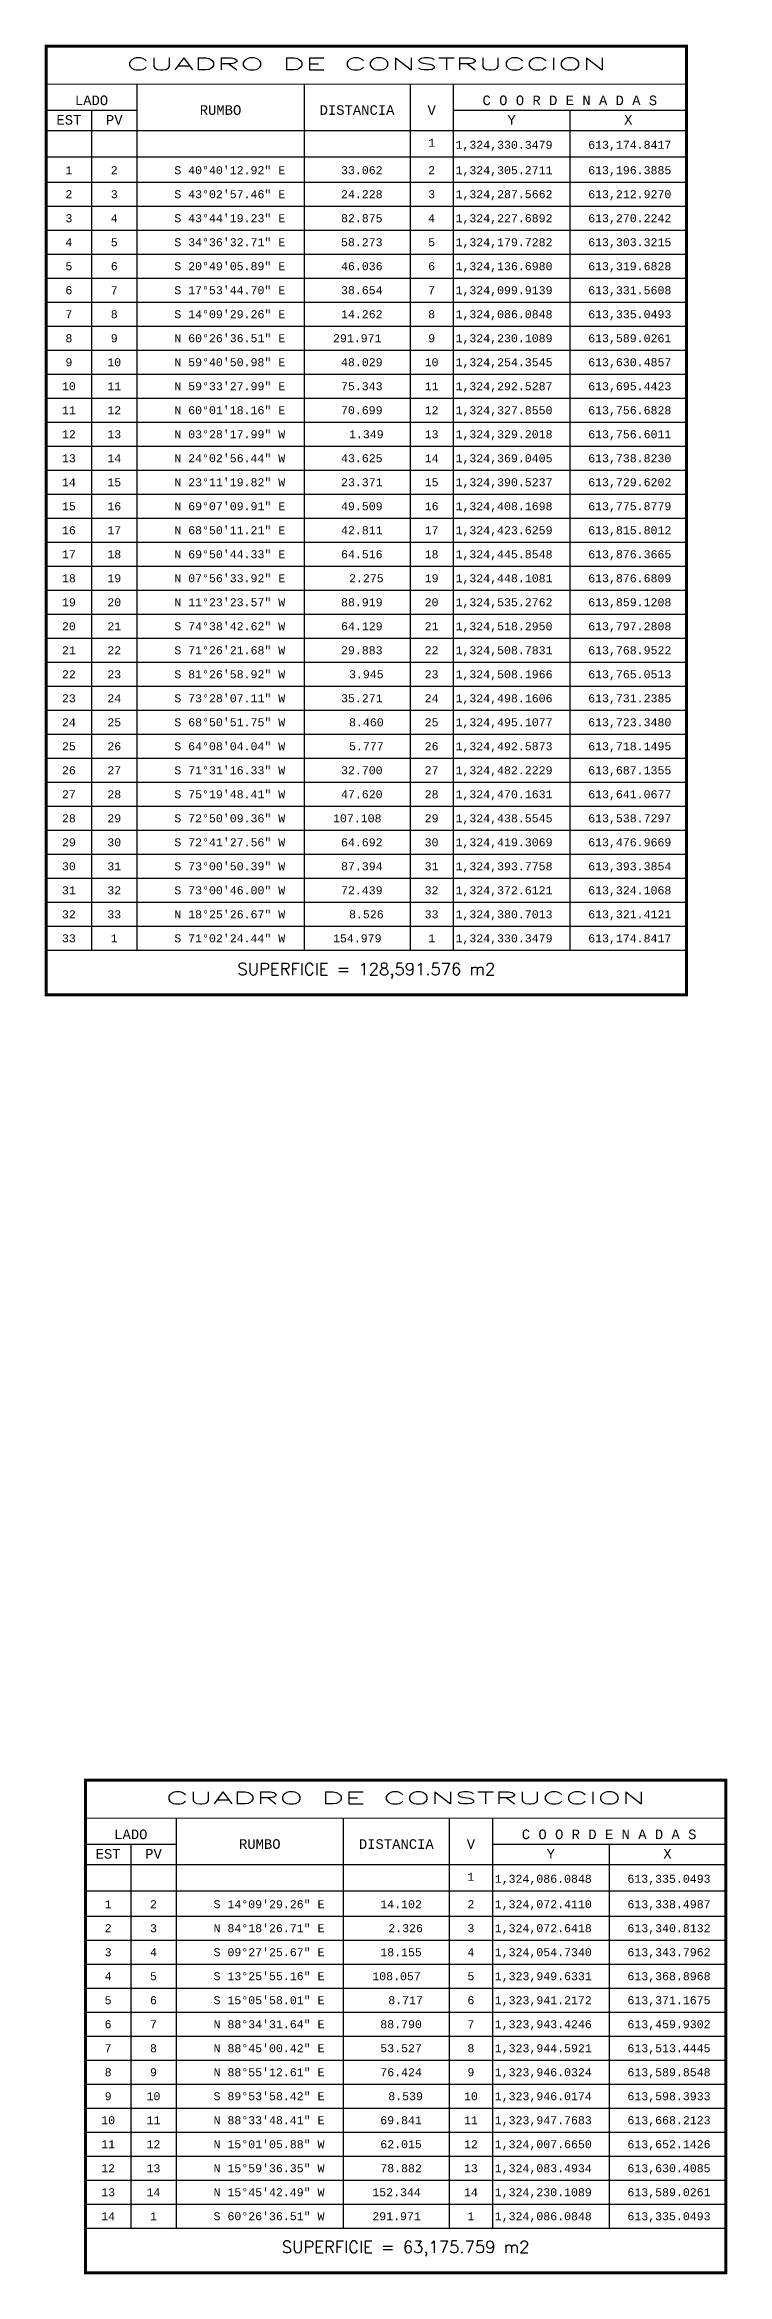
# Model space of a CAD drawing. Header units: millimetres. Extents: x 612064 to 614574, y 1323800 to 1324670.
# Drawn here: x 614361 to 614574, y 1323800 to 1324496 of the extents above; entities that cross this region are included whole.
import ezdxf
from ezdxf.enums import TextEntityAlignment as Align

# ---------------------------------------------------------------- set-up
doc = ezdxf.new("R2010")
doc.units = ezdxf.units.MM
for name, color, linetype in [('CVL_CUADCON', 1, 'CONTINUOUS'), ('CVL_CUADCON_LIN', 8, 'CONTINUOUS'), ('CVL_CUADCON_TIT', 1, 'CONTINUOUS'), ('CVL_CUADCON_TX', 2, 'CONTINUOUS')]:
    doc.layers.add(name, color=color, linetype=linetype)
doc.styles.add('HUECA1', font='hueca1.shx')
doc.styles.add('MONOTXT4', font='monotxt4.shx')

msp = doc.modelspace()

# ---------------------------------------------------------------- linework, layer by layer
at = {"layer": 'CVL_CUADCON', "color": 1, "linetype": 'Continuous', "const_width": 1, "flags": 128}
for points in [[(614361.29, 1324495.85), (614561.22, 1324495.85), (614561.22, 1324199.43), (614361.29, 1324199.43)], [(614373.55, 1323954.05), (614573.48, 1323954.05), (614573.48, 1323800.13), (614373.55, 1323800.13)]]:
    msp.add_lwpolyline(points, close=True, dxfattribs=at)
at = {"layer": 'CVL_CUADCON', "color": 1, "linetype": 'Continuous', "const_width": 0.375, "flags": 128}
for points in [[(614361.29, 1324483.97), (614561.22, 1324483.97)], [(614361.29, 1324469.43), (614561.22, 1324469.43)], [(614361.29, 1324213.35), (614561.22, 1324213.35)], [(614373.55, 1323942.17), (614573.48, 1323942.17)], [(614373.55, 1323927.63), (614573.48, 1323927.63)], [(614373.55, 1323814.05), (614573.48, 1323814.05)]]:
    msp.add_lwpolyline(points, dxfattribs=at)
at = {"layer": 'CVL_CUADCON_LIN', "color": 8, "linetype": 'Continuous'}
for p, q in [((614389.61, 1324483.97), (614389.61, 1324213.35)), ((614441.79, 1324483.97), (614441.79, 1324213.35)), ((614474.9, 1324483.97), (614474.9, 1324213.35)), ((614488.36, 1324483.97), (614488.36, 1324213.35)), ((614361.29, 1324475.9), (614389.61, 1324475.9)), ((614375.44, 1324475.9), (614375.44, 1324213.35)), ((614488.36, 1324475.9), (614561.22, 1324475.9)), ((614524.79, 1324475.9), (614524.79, 1324213.35)), ((614361.29, 1324461.29), (614561.22, 1324461.29)), ((614361.29, 1324453.35), (614561.22, 1324453.35)), ((614361.29, 1324445.85), (614561.22, 1324445.85)), ((614361.29, 1324438.35), (614561.22, 1324438.35)), ((614361.29, 1324430.85), (614561.22, 1324430.85)), ((614361.29, 1324423.35), (614561.22, 1324423.35)), ((614361.29, 1324415.85), (614561.22, 1324415.85)), ((614361.29, 1324408.35), (614561.22, 1324408.35)), ((614361.29, 1324400.85), (614561.22, 1324400.85)), ((614361.29, 1324393.35), (614561.22, 1324393.35)), ((614361.29, 1324385.85), (614561.22, 1324385.85)), ((614361.29, 1324378.35), (614561.22, 1324378.35)), ((614361.29, 1324370.85), (614561.22, 1324370.85)), ((614361.29, 1324363.35), (614561.22, 1324363.35)), ((614361.29, 1324355.85), (614561.22, 1324355.85)), ((614361.29, 1324348.35), (614561.22, 1324348.35)), ((614361.29, 1324340.85), (614561.22, 1324340.85)), ((614361.29, 1324333.35), (614561.22, 1324333.35)), ((614361.29, 1324325.85), (614561.22, 1324325.85)), ((614361.29, 1324318.35), (614561.22, 1324318.35)), ((614361.29, 1324310.85), (614561.22, 1324310.85)), ((614361.29, 1324303.35), (614561.22, 1324303.35)), ((614361.29, 1324295.85), (614561.22, 1324295.85)), ((614361.29, 1324288.35), (614561.22, 1324288.35)), ((614361.29, 1324280.85), (614561.22, 1324280.85)), ((614361.29, 1324273.35), (614561.22, 1324273.35)), ((614361.29, 1324265.85), (614561.22, 1324265.85)), ((614361.29, 1324258.35), (614561.22, 1324258.35)), ((614361.29, 1324250.85), (614561.22, 1324250.85)), ((614361.29, 1324243.35), (614561.22, 1324243.35)), ((614361.29, 1324235.85), (614561.22, 1324235.85)), ((614361.29, 1324228.35), (614561.22, 1324228.35)), ((614361.29, 1324220.85), (614561.22, 1324220.85)), ((614361.29, 1324213.35), (614561.22, 1324213.35)), ((614401.87, 1323942.17), (614401.87, 1323814.05)), ((614454.05, 1323942.17), (614454.05, 1323814.05)), ((614487.15, 1323942.17), (614487.15, 1323814.05)), ((614500.62, 1323942.17), (614500.62, 1323814.05)), ((614373.55, 1323934.1), (614401.87, 1323934.1)), ((614387.7, 1323934.1), (614387.7, 1323814.05)), ((614500.62, 1323934.1), (614573.48, 1323934.1)), ((614537.05, 1323934.1), (614537.05, 1323814.05)), ((614373.55, 1323919.49), (614573.48, 1323919.49)), ((614373.55, 1323911.55), (614573.48, 1323911.55)), ((614373.55, 1323904.05), (614573.48, 1323904.05)), ((614373.55, 1323896.55), (614573.48, 1323896.55)), ((614373.55, 1323889.05), (614573.48, 1323889.05)), ((614373.55, 1323881.55), (614573.48, 1323881.55)), ((614373.55, 1323874.05), (614573.48, 1323874.05)), ((614373.55, 1323866.55), (614573.48, 1323866.55)), ((614373.55, 1323859.05), (614573.48, 1323859.05)), ((614373.55, 1323851.55), (614573.48, 1323851.55)), ((614373.55, 1323844.05), (614573.48, 1323844.05)), ((614373.55, 1323836.55), (614573.48, 1323836.55)), ((614373.55, 1323829.05), (614573.48, 1323829.05)), ((614373.55, 1323821.55), (614573.48, 1323821.55)), ((614373.55, 1323814.05), (614573.48, 1323814.05))]:
    msp.add_line(p, q, dxfattribs=at)

# ---------------------------------------------------------------- texts
at = {"layer": 'CVL_CUADCON_TIT', "color": 1, "style": 'HUECA1', "width": 1.758658}
for p, p2 in [((614386.29, 1324488.42), (614536.22, 1324488.42)), ((614398.55, 1323946.62), (614548.48, 1323946.62))]:
    msp.add_text('CUADRO DE CONSTRUCCION', height=3.75, dxfattribs=at).set_placement(p, p2, align=Align.FIT)
at = {"layer": 'CVL_CUADCON_TIT', "color": 1, "style": 'MONOTXT4'}
for s, p in [('LADO', (614375.44, 1324477.43)), ('C O O R D E N A D A S', (614524.79, 1324477.43)), ('EST', (614368.37, 1324471.34)), ('PV', (614382.54, 1324471.34)), ('Y', (614506.59, 1324471.34)), ('X', (614543.02, 1324471.34)), ('LADO', (614387.7, 1323935.63)), ('C O O R D E N A D A S', (614537.05, 1323935.63)), ('EST', (614380.62, 1323929.54)), ('PV', (614394.8, 1323929.54)), ('Y', (614518.85, 1323929.54)), ('X', (614555.27, 1323929.54))]:
    msp.add_text(s, height=3, dxfattribs=at).set_placement(p, align=Align.CENTER)
at = {"layer": 'CVL_CUADCON_TIT', "color": 1}
for s, height, style, p in [('RUMBO', 3, 'MONOTXT4', (614415.72, 1324475.9)), ('DISTANCIA', 3, 'MONOTXT4', (614458.34, 1324475.9)), ('V', 3, 'MONOTXT4', (614481.64, 1324475.9)), ('SUPERFICIE = 128,591.576 m2', 3.75, 'HUECA1', (614461.26, 1324206.93)), ('RUMBO', 3, 'MONOTXT4', (614427.97, 1323934.1)), ('DISTANCIA', 3, 'MONOTXT4', (614470.6, 1323934.1)), ('V', 3, 'MONOTXT4', (614493.9, 1323934.1)), ('SUPERFICIE = 63,175.759 m2', 3.75, 'HUECA1', (614473.51, 1323807.63))]:
    msp.add_text(s, height=height, dxfattribs=dict(at, style=style)).set_placement(p, align=Align.MIDDLE)
at = {"layer": 'CVL_CUADCON_TX', "color": 2, "style": 'MONOTXT4'}
for s, p in [('1', (614481.63, 1324464.42)), ('1', (614368.37, 1324455.85)), ('2', (614382.53, 1324455.85)), ('2', (614481.63, 1324455.85)), ('2', (614368.37, 1324448.35)), ('3', (614382.53, 1324448.35)), ('3', (614481.63, 1324448.35)), ('3', (614368.37, 1324440.85)), ('4', (614382.53, 1324440.85)), ('4', (614481.63, 1324440.85)), ('4', (614368.37, 1324433.35)), ('5', (614382.53, 1324433.35)), ('5', (614481.63, 1324433.35)), ('5', (614368.37, 1324425.85)), ('6', (614382.53, 1324425.85)), ('6', (614481.63, 1324425.85)), ('6', (614368.37, 1324418.35)), ('7', (614382.53, 1324418.35)), ('7', (614481.63, 1324418.35)), ('7', (614368.37, 1324410.85)), ('8', (614382.53, 1324410.85)), ('8', (614481.63, 1324410.85)), ('8', (614368.37, 1324403.35)), ('9', (614382.53, 1324403.35)), ('9', (614481.63, 1324403.35)), ('9', (614368.37, 1324395.85)), ('10', (614382.53, 1324395.85)), ('10', (614481.63, 1324395.85)), ('10', (614368.37, 1324388.35)), ('11', (614382.53, 1324388.35)), ('11', (614481.63, 1324388.35)), ('11', (614368.37, 1324380.85)), ('12', (614382.53, 1324380.85)), ('12', (614481.63, 1324380.85)), ('12', (614368.37, 1324373.35)), ('13', (614382.53, 1324373.35)), ('13', (614481.63, 1324373.35)), ('13', (614368.37, 1324365.85)), ('14', (614382.53, 1324365.85)), ('14', (614481.63, 1324365.85)), ('14', (614368.37, 1324358.35)), ('15', (614382.53, 1324358.35)), ('15', (614481.63, 1324358.35)), ('15', (614368.37, 1324350.85)), ('16', (614382.53, 1324350.85)), ('16', (614481.63, 1324350.85)), ('16', (614368.37, 1324343.35)), ('17', (614382.53, 1324343.35)), ('17', (614481.63, 1324343.35)), ('17', (614368.37, 1324335.85)), ('18', (614382.53, 1324335.85)), ('18', (614481.63, 1324335.85)), ('18', (614368.37, 1324328.35)), ('19', (614382.53, 1324328.35)), ('19', (614481.63, 1324328.35)), ('19', (614368.37, 1324320.85)), ('20', (614382.53, 1324320.85)), ('20', (614481.63, 1324320.85)), ('20', (614368.37, 1324313.35)), ('21', (614382.53, 1324313.35)), ('21', (614481.63, 1324313.35)), ('21', (614368.37, 1324305.85)), ('22', (614382.53, 1324305.85)), ('22', (614481.63, 1324305.85)), ('22', (614368.37, 1324298.35)), ('23', (614382.53, 1324298.35)), ('23', (614481.63, 1324298.35)), ('23', (614368.37, 1324290.85)), ('24', (614382.53, 1324290.85)), ('24', (614481.63, 1324290.85)), ('24', (614368.37, 1324283.35)), ('25', (614382.53, 1324283.35)), ('25', (614481.63, 1324283.35)), ('25', (614368.37, 1324275.85)), ('26', (614382.53, 1324275.85)), ('26', (614481.63, 1324275.85)), ('26', (614368.37, 1324268.35)), ('27', (614382.53, 1324268.35)), ('27', (614481.63, 1324268.35)), ('27', (614368.37, 1324260.85)), ('28', (614382.53, 1324260.85)), ('28', (614481.63, 1324260.85)), ('28', (614368.37, 1324253.35)), ('29', (614382.53, 1324253.35)), ('29', (614481.63, 1324253.35)), ('29', (614368.37, 1324245.85)), ('30', (614382.53, 1324245.85)), ('30', (614481.63, 1324245.85)), ('30', (614368.37, 1324238.35)), ('31', (614382.53, 1324238.35)), ('31', (614481.63, 1324238.35)), ('31', (614368.37, 1324230.85)), ('32', (614382.53, 1324230.85)), ('32', (614481.63, 1324230.85)), ('32', (614368.37, 1324223.35)), ('33', (614382.53, 1324223.35)), ('33', (614481.63, 1324223.35)), ('33', (614368.37, 1324215.85)), ('1', (614382.53, 1324215.85)), ('1', (614481.63, 1324215.85)), ('1', (614493.89, 1323922.62)), ('1', (614380.62, 1323914.05)), ('2', (614394.78, 1323914.05)), ('2', (614493.89, 1323914.05)), ('2', (614380.62, 1323906.55)), ('3', (614394.78, 1323906.55)), ('3', (614493.89, 1323906.55)), ('3', (614380.62, 1323899.05)), ('4', (614394.78, 1323899.05)), ('4', (614493.89, 1323899.05)), ('4', (614380.62, 1323891.55)), ('5', (614394.78, 1323891.55)), ('5', (614493.89, 1323891.55)), ('5', (614380.62, 1323884.05)), ('6', (614394.78, 1323884.05)), ('6', (614493.89, 1323884.05)), ('6', (614380.62, 1323876.55)), ('7', (614394.78, 1323876.55)), ('7', (614493.89, 1323876.55)), ('7', (614380.62, 1323869.05)), ('8', (614394.78, 1323869.05)), ('8', (614493.89, 1323869.05)), ('8', (614380.62, 1323861.55)), ('9', (614394.78, 1323861.55)), ('9', (614493.89, 1323861.55)), ('9', (614380.62, 1323854.05)), ('10', (614394.78, 1323854.05)), ('10', (614493.89, 1323854.05)), ('10', (614380.62, 1323846.55)), ('11', (614394.78, 1323846.55)), ('11', (614493.89, 1323846.55)), ('11', (614380.62, 1323839.05)), ('12', (614394.78, 1323839.05)), ('12', (614493.89, 1323839.05)), ('12', (614380.62, 1323831.55)), ('13', (614394.78, 1323831.55)), ('13', (614493.89, 1323831.55)), ('13', (614380.62, 1323824.05)), ('14', (614394.78, 1323824.05)), ('14', (614493.89, 1323824.05)), ('14', (614380.62, 1323816.55)), ('1', (614394.78, 1323816.55)), ('1', (614493.89, 1323816.55))]:
    msp.add_text(s, height=2.5, dxfattribs=at).set_placement(p, align=Align.CENTER)
for s, p in [('1,324,330.3479', (614489.09, 1324463.79)), ('613,174.8417', (614530.52, 1324463.79)), ('S 40%%d40\'12.92" E', (614401.29, 1324455.85)), ('33.062', (614453.34, 1324455.85)), ('1,324,305.2711', (614489.09, 1324455.85)), ('613,196.3885', (614530.52, 1324455.85)), ('S 43%%d02\'57.46" E', (614401.29, 1324448.35)), ('24.228', (614453.34, 1324448.35)), ('1,324,287.5662', (614489.09, 1324448.35)), ('613,212.9270', (614530.52, 1324448.35)), ('S 43%%d44\'19.23" E', (614401.29, 1324440.85)), ('82.875', (614453.34, 1324440.85)), ('1,324,227.6892', (614489.09, 1324440.85)), ('613,270.2242', (614530.52, 1324440.85)), ('S 34%%d36\'32.71" E', (614401.29, 1324433.35)), ('58.273', (614453.34, 1324433.35)), ('1,324,179.7282', (614489.09, 1324433.35)), ('613,303.3215', (614530.52, 1324433.35)), ('S 20%%d49\'05.89" E', (614401.29, 1324425.85)), ('46.036', (614453.34, 1324425.85)), ('1,324,136.6980', (614489.09, 1324425.85)), ('613,319.6828', (614530.52, 1324425.85)), ('S 17%%d53\'44.70" E', (614401.29, 1324418.35)), ('38.654', (614453.34, 1324418.35)), ('1,324,099.9139', (614489.09, 1324418.35)), ('613,331.5608', (614530.52, 1324418.35)), ('S 14%%d09\'29.26" E', (614401.29, 1324410.85)), ('14.262', (614453.34, 1324410.85)), ('1,324,086.0848', (614489.09, 1324410.85)), ('613,335.0493', (614530.52, 1324410.85)), ('N 60%%d26\'36.51" E', (614401.29, 1324403.35)), ('291.971', (614450.84, 1324403.35)), ('1,324,230.1089', (614489.09, 1324403.35)), ('613,589.0261', (614530.52, 1324403.35)), ('N 59%%d40\'50.98" E', (614401.29, 1324395.85)), ('48.029', (614453.34, 1324395.85)), ('1,324,254.3545', (614489.09, 1324395.85)), ('613,630.4857', (614530.52, 1324395.85)), ('N 59%%d33\'27.99" E', (614401.29, 1324388.35)), ('75.343', (614453.34, 1324388.35)), ('1,324,292.5287', (614489.09, 1324388.35)), ('613,695.4423', (614530.52, 1324388.35)), ('N 60%%d01\'18.16" E', (614401.29, 1324380.85)), ('70.699', (614453.34, 1324380.85)), ('1,324,327.8550', (614489.09, 1324380.85)), ('613,756.6828', (614530.52, 1324380.85)), ('N 03%%d28\'17.99" W', (614401.29, 1324373.35)), ('1.349', (614455.84, 1324373.35)), ('1,324,329.2018', (614489.09, 1324373.35)), ('613,756.6011', (614530.52, 1324373.35)), ('N 24%%d02\'56.44" W', (614401.29, 1324365.85)), ('43.625', (614453.34, 1324365.85)), ('1,324,369.0405', (614489.09, 1324365.85)), ('613,738.8230', (614530.52, 1324365.85)), ('N 23%%d11\'19.82" W', (614401.29, 1324358.35)), ('23.371', (614453.34, 1324358.35)), ('1,324,390.5237', (614489.09, 1324358.35)), ('613,729.6202', (614530.52, 1324358.35)), ('N 69%%d07\'09.91" E', (614401.29, 1324350.85)), ('49.509', (614453.34, 1324350.85)), ('1,324,408.1698', (614489.09, 1324350.85)), ('613,775.8779', (614530.52, 1324350.85)), ('N 68%%d50\'11.21" E', (614401.29, 1324343.35)), ('42.811', (614453.34, 1324343.35)), ('1,324,423.6259', (614489.09, 1324343.35)), ('613,815.8012', (614530.52, 1324343.35)), ('N 69%%d50\'44.33" E', (614401.29, 1324335.85)), ('64.516', (614453.34, 1324335.85)), ('1,324,445.8548', (614489.09, 1324335.85)), ('613,876.3665', (614530.52, 1324335.85)), ('N 07%%d56\'33.92" E', (614401.29, 1324328.35)), ('2.275', (614455.84, 1324328.35)), ('1,324,448.1081', (614489.09, 1324328.35)), ('613,876.6809', (614530.52, 1324328.35)), ('N 11%%d23\'23.57" W', (614401.29, 1324320.85)), ('88.919', (614453.34, 1324320.85)), ('1,324,535.2762', (614489.09, 1324320.85)), ('613,859.1208', (614530.52, 1324320.85)), ('S 74%%d38\'42.62" W', (614401.29, 1324313.35)), ('64.129', (614453.34, 1324313.35)), ('1,324,518.2950', (614489.09, 1324313.35)), ('613,797.2808', (614530.52, 1324313.35)), ('S 71%%d26\'21.68" W', (614401.29, 1324305.85)), ('29.883', (614453.34, 1324305.85)), ('1,324,508.7831', (614489.09, 1324305.85)), ('613,768.9522', (614530.52, 1324305.85)), ('S 81%%d26\'58.92" W', (614401.29, 1324298.35)), ('3.945', (614455.84, 1324298.35)), ('1,324,508.1966', (614489.09, 1324298.35)), ('613,765.0513', (614530.52, 1324298.35)), ('S 73%%d28\'07.11" W', (614401.29, 1324290.85)), ('35.271', (614453.34, 1324290.85)), ('1,324,498.1606', (614489.09, 1324290.85)), ('613,731.2385', (614530.52, 1324290.85)), ('S 68%%d50\'51.75" W', (614401.29, 1324283.35)), ('8.460', (614455.84, 1324283.35)), ('1,324,495.1077', (614489.09, 1324283.35)), ('613,723.3480', (614530.52, 1324283.35)), ('S 64%%d08\'04.04" W', (614401.29, 1324275.85)), ('5.777', (614455.84, 1324275.85)), ('1,324,492.5873', (614489.09, 1324275.85)), ('613,718.1495', (614530.52, 1324275.85)), ('S 71%%d31\'16.33" W', (614401.29, 1324268.35)), ('32.700', (614453.34, 1324268.35)), ('1,324,482.2229', (614489.09, 1324268.35)), ('613,687.1355', (614530.52, 1324268.35)), ('S 75%%d19\'48.41" W', (614401.29, 1324260.85)), ('47.620', (614453.34, 1324260.85)), ('1,324,470.1631', (614489.09, 1324260.85)), ('613,641.0677', (614530.52, 1324260.85)), ('S 72%%d50\'09.36" W', (614401.29, 1324253.35)), ('107.108', (614450.84, 1324253.35)), ('1,324,438.5545', (614489.09, 1324253.35)), ('613,538.7297', (614530.52, 1324253.35)), ('S 72%%d41\'27.56" W', (614401.29, 1324245.85)), ('64.692', (614453.34, 1324245.85)), ('1,324,419.3069', (614489.09, 1324245.85)), ('613,476.9669', (614530.52, 1324245.85)), ('S 73%%d00\'50.39" W', (614401.29, 1324238.35)), ('87.394', (614453.34, 1324238.35)), ('1,324,393.7758', (614489.09, 1324238.35)), ('613,393.3854', (614530.52, 1324238.35)), ('S 73%%d00\'46.00" W', (614401.29, 1324230.85)), ('72.439', (614453.34, 1324230.85)), ('1,324,372.6121', (614489.09, 1324230.85)), ('613,324.1068', (614530.52, 1324230.85)), ('N 18%%d25\'26.67" W', (614401.29, 1324223.35)), ('8.526', (614455.84, 1324223.35)), ('1,324,380.7013', (614489.09, 1324223.35)), ('613,321.4121', (614530.52, 1324223.35)), ('S 71%%d02\'24.44" W', (614401.29, 1324215.85)), ('154.979', (614450.84, 1324215.85)), ('1,324,330.3479', (614489.09, 1324215.85)), ('613,174.8417', (614530.52, 1324215.85)), ('1,324,086.0848', (614501.35, 1323921.99)), ('613,335.0493', (614542.77, 1323921.99)), ('S 14%%d09\'29.26" E', (614413.55, 1323914.05)), ('14.102', (614465.6, 1323914.05)), ('1,324,072.4110', (614501.35, 1323914.05)), ('613,338.4987', (614542.77, 1323914.05)), ('N 84%%d18\'26.71" E', (614413.55, 1323906.55)), ('2.326', (614468.1, 1323906.55)), ('1,324,072.6418', (614501.35, 1323906.55)), ('613,340.8132', (614542.77, 1323906.55)), ('S 09%%d27\'25.67" E', (614413.55, 1323899.05)), ('18.155', (614465.6, 1323899.05)), ('1,324,054.7340', (614501.35, 1323899.05)), ('613,343.7962', (614542.77, 1323899.05)), ('S 13%%d25\'55.16" E', (614413.55, 1323891.55)), ('108.057', (614463.1, 1323891.55)), ('1,323,949.6331', (614501.35, 1323891.55)), ('613,368.8968', (614542.77, 1323891.55)), ('S 15%%d05\'58.01" E', (614413.55, 1323884.05)), ('8.717', (614468.1, 1323884.05)), ('1,323,941.2172', (614501.35, 1323884.05)), ('613,371.1675', (614542.77, 1323884.05)), ('N 88%%d34\'31.64" E', (614413.55, 1323876.55)), ('88.790', (614465.6, 1323876.55)), ('1,323,943.4246', (614501.35, 1323876.55)), ('613,459.9302', (614542.77, 1323876.55)), ('N 88%%d45\'00.42" E', (614413.55, 1323869.05)), ('53.527', (614465.6, 1323869.05)), ('1,323,944.5921', (614501.35, 1323869.05)), ('613,513.4445', (614542.77, 1323869.05)), ('N 88%%d55\'12.61" E', (614413.55, 1323861.55)), ('76.424', (614465.6, 1323861.55)), ('1,323,946.0324', (614501.35, 1323861.55)), ('613,589.8548', (614542.77, 1323861.55)), ('S 89%%d53\'58.42" E', (614413.55, 1323854.05)), ('8.539', (614468.1, 1323854.05)), ('1,323,946.0174', (614501.35, 1323854.05)), ('613,598.3933', (614542.77, 1323854.05)), ('N 88%%d33\'48.41" E', (614413.55, 1323846.55)), ('69.841', (614465.6, 1323846.55)), ('1,323,947.7683', (614501.35, 1323846.55)), ('613,668.2123', (614542.77, 1323846.55)), ('N 15%%d01\'05.88" W', (614413.55, 1323839.05)), ('62.015', (614465.6, 1323839.05)), ('1,324,007.6650', (614501.35, 1323839.05)), ('613,652.1426', (614542.77, 1323839.05)), ('N 15%%d59\'36.35" W', (614413.55, 1323831.55)), ('78.882', (614465.6, 1323831.55)), ('1,324,083.4934', (614501.35, 1323831.55)), ('613,630.4085', (614542.77, 1323831.55)), ('N 15%%d45\'42.49" W', (614413.55, 1323824.05)), ('152.344', (614463.1, 1323824.05)), ('1,324,230.1089', (614501.35, 1323824.05)), ('613,589.0261', (614542.77, 1323824.05)), ('S 60%%d26\'36.51" W', (614413.55, 1323816.55)), ('291.971', (614463.1, 1323816.55)), ('1,324,086.0848', (614501.35, 1323816.55)), ('613,335.0493', (614542.77, 1323816.55))]:
    msp.add_text(s, height=2.5, dxfattribs=at).set_placement(p)

doc.saveas('drawing.dxf')
